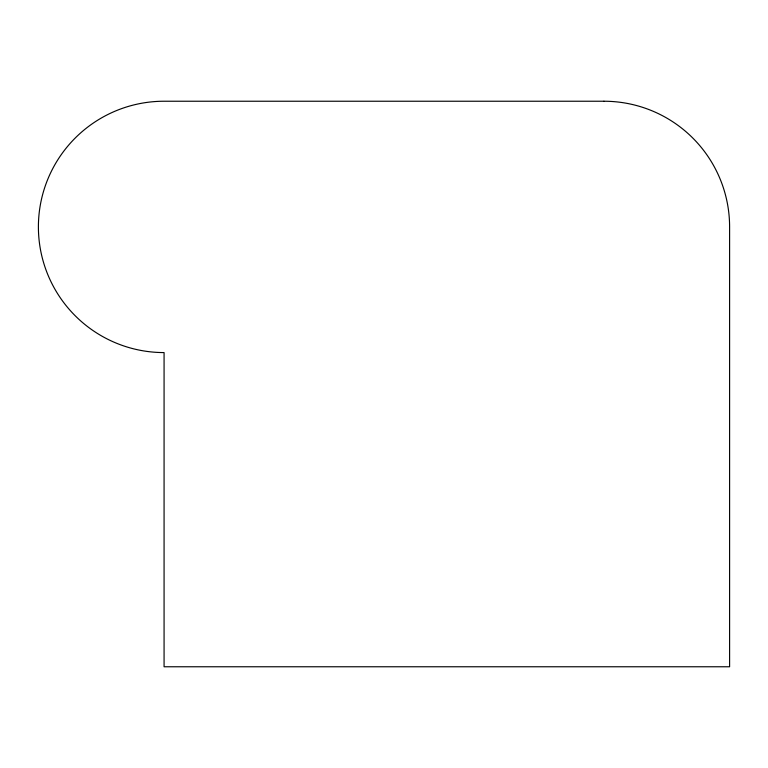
<?xml version="1.0" encoding="UTF-8"?>
<svg xmlns="http://www.w3.org/2000/svg" width="768" height="768" viewBox="0 0 768 768"><rect width="100%" height="100%" fill="white"/><g stroke="black" fill="none" stroke-linecap="round" stroke-linejoin="round"><path stroke-width="1.15" d="M603.926 101.232L164.074 101.232A125.674 125.674 0 0 0 38.4 226.906A125.674 125.674 0 0 0 164.074 352.579L164.074 666.768L729.6 666.768L729.6 226.906A125.674 125.674 0 0 0 603.926 101.232"/></g></svg>
